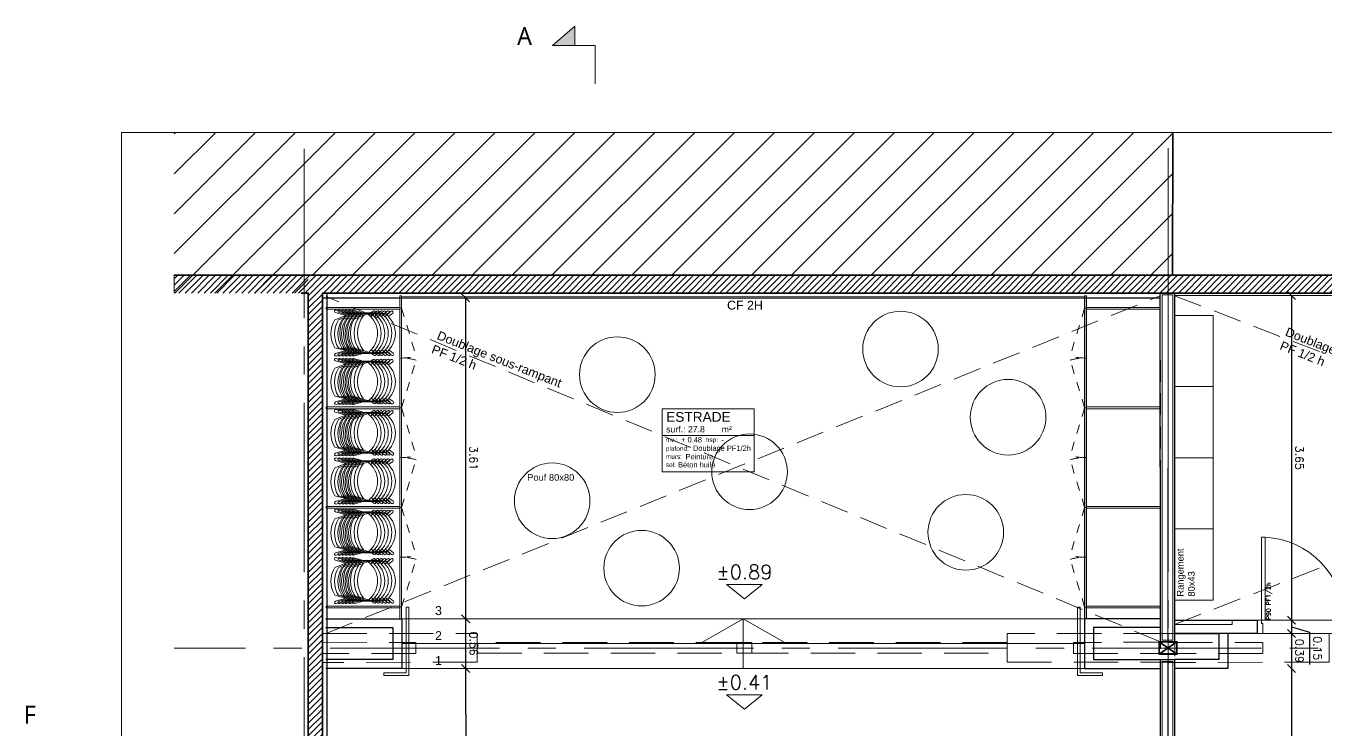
# Model space of a CAD drawing. Header units: metres. Extents: x -32.2 to 3, y -11.4 to 27.4.
# Drawn here: x -32.08 to -17.45, y 19.46 to 27.38 of the extents above; entities that cross this region are included whole.
import ezdxf
from ezdxf.enums import TextEntityAlignment as Align

# ---------------------------------------------------------------- set-up
doc = ezdxf.new("R2010")
doc.units = ezdxf.units.M
doc.header["$PDMODE"] = 35
for name, pattern in [('1808PS0Ex1$0$CENTER2', [28.575, 19.05, -3.175, 3.175, -3.175]), ('1808PS0Ex1$0$DASHED', [0.75, 0.5, -0.25]), ('1808PS0Ex1$0$DASHED2', [9.525, 6.35, -3.175]), ('AXES', [2, 1.25, -0.25, 0.25, -0.25]), ('DASHED', [0.75, 0.5, -0.25]), ('DASHED2', [9.525, 6.35, -3.175])]:
    doc.linetypes.add(name, pattern=pattern)
doc.layers.get('0').update_dxf_attribs({"linetype": 'CONTINUOUS'})
doc.layers.get('DEFPOINTS').update_dxf_attribs({"linetype": 'CONTINUOUS'})
for name, color, linetype, lineweight in [('1808PS0Ex1$0$Ar0-Axe2', 25, '1808PS0Ex1$0$CENTER2', 5), ('1808PS0Ex1$0$Ar0-Hatch2', 25, 'CONTINUOUS', 9), ('1808PS0Ex1$0$Ar2-Coupe-Gras', 25, 'CONTINUOUS', 35), ('1808PS0Ex1$0$Ar2-Maçon', 25, 'CONTINUOUS', 35), ('1808PS0Ex1$0$Ar2-Vue-FIN', 33, 'CONTINUOUS', 9), ('1808PS0Ex1$0$Ar6-Projection', 33, '1808PS0Ex1$0$DASHED2', 9), ('1808PS0Ex1$0$Ar9-Mobilier', 25, 'CONTINUOUS', 9), ('Ar0-Axe1', 1, 'AXES', 5), ('Ar0-Cote', 1, 'CONTINUOUS', 5), ('Ar0-Etiquettes', 9, 'CONTINUOUS', 5), ('Ar0-Niveau 2e', 1, 'CONTINUOUS', 5), ('Ar0-Texte1', 2, 'CONTINUOUS', 15), ('Ar0-Texte2', 6, 'CONTINUOUS', 15), ('Ar2-Escalier', 6, 'CONTINUOUS', 9), ('Ar2-Vue-FIN', 9, 'CONTINUOUS', 9), ('Ar3-Charpente', 6, 'CONTINUOUS', 18), ('Ar4-Incendie', 1, 'CONTINUOUS', 25), ('Ar6-Cloison', 3, 'CONTINUOUS', 25), ('Ar6-Doublage', 2, 'CONTINUOUS', 25), ('Ar6-Projection', 1, 'DASHED2', 9), ('Ar7-Menuiserie', 4, 'CONTINUOUS', 9), ('Ar7-Porte', 4, 'CONTINUOUS', 9), ('Ar8-Serrurerie', 4, 'CONTINUOUS', 18), ('Ar9-Mobilier', 4, 'CONTINUOUS', 9), ('Ar9-Mobilier-2', 2, 'CONTINUOUS', 9)]:
    doc.layers.add(name, color=color, linetype=linetype, lineweight=lineweight)
for name, color, linetype, lineweight, plot in [('1808PS0Ex1$0$Ar0-Invisible', 25, 'CONTINUOUS', 5, False), ('Ar0-Invisible', 42, 'CONTINUOUS', 5, False), ('Ar0-SU', 42, 'CONTINUOUS', 5, False)]:
    doc.layers.add(name, color=color, linetype=linetype, lineweight=lineweight, plot=plot)
doc.layers.get('Ar9-Mobilier').off()
doc.styles.add('arial', font='arial.ttf')
doc.styles.add('HELV', font='swiss.ttf')
doc.styles.get("Standard").update_dxf_attribs({"font": 'romans.shx'})
doc.linetypes.add('BATTING', pattern='A,0.0001,-0.1,[134,ltypeshp.shx,S=0.1,R=0,X=-0.1,Y=0],-0.2,[134,ltypeshp.shx,S=0.1,R=180,X=0.1,Y=0],-0.1', length=0.4001)
doc.dimstyles.new('50E', dxfattribs={"dimscale": 0.5, "dimtxt": 0.18, "dimasz": 0.18, "dimexe": 0.18, "dimexo": 0.0625, "dimgap": 0.09, "dimtad": 1, "dimzin": 0, "dimdsep": 46, "dimtxsty": 'Standard', "dimblk1": 'OBLIQUE', "dimblk2": 'OBLIQUE', "dimsah": 1, "dimcen": 0, "dimse1": 1, "dimse2": 1, "dimclrt": 256, "dimadec": 0, "dimazin": 0, "dimtfac": 1, "dimtofl": 0, "dimtmove": 0, "dimatfit": 3, "dimldrblk": 'OBLIQUE', "dimfxl": 1, "dimtolj": 1, "dimtzin": 0, "dimarcsym": 0})

# ---------------------------------------------------------------- blocks, each defined once
blk = doc.blocks.new('1808PS0Ex1')
at = {"layer": '1808PS0Ex1$0$Ar0-Hatch2'}
h = blk.add_hatch(dxfattribs=at)
h.set_pattern_fill('ANSI31', color=256, scale=0.1)
h.paths.add_polyline_path([(-28.901, 24.378), (-30.408, 24.378), (-30.408, 24.578), (-28.901, 24.578)])
h.paths.add_polyline_path([(-19.182, 24.578), (-19.176, 26.184), (-30.408, 26.184), (-30.408, 24.578)])
h.paths.add_polyline_path([(-7.515, 24.578), (-7.515, 26.184), (0.255, 26.184), (0.263, 24.61)])
at = {"layer": '1808PS0Ex1$0$Ar2-Maçon'}
h = blk.add_hatch(dxfattribs=at)
h.set_pattern_fill('ANSI31', color=256, scale=0.4, style=0)
h.set_pattern_definition([(45, (-30.7073, -100), (-0.03535534, 0.03535534), [])])
h.paths.add_polyline_path([(-27.617, 0.55), (-27.777, 0.55), (-27.771, 0), (-27.611, 0)])
h.paths.add_polyline_path([(-28.741, 9.281), (-28.901, 9.281), (-28.901, 6.091), (-27.841, 6.091), (-27.787, 1.349), (-27.626, 1.349), (-27.681, 6.251), (-28.741, 6.251)])
h.paths.add_polyline_path([(-28.901, 11.211), (-28.741, 11.211), (-28.741, 24.378), (-6.081, 24.378), (-0.402, 24.407), (-0.388, 23.602), (0.271, 23.613), (0.255, 24.61), (-6.081, 24.578), (-30.408, 24.578), (-30.408, 24.378), (-28.901, 24.378)])
at = {"layer": '1808PS0Ex1$0$Ar0-Axe2', "ltscale": 0.1}
for p, q in [((-28.947, 26), (-28.947, -1.016)), ((-19.231, 26.006), (-19.231, -1.016)), ((1.824, 24.578), (-30.408, 24.578)), ((1.824, 20.386), (-30.408, 20.386))]:
    blk.add_line(p, q, dxfattribs=at)
at = {"layer": '1808PS0Ex1$0$Ar0-Invisible'}
blk.add_lwpolyline([(2.994, -2.316), (-31.002, -2.316), (-31.002, 26.184), (2.994, 26.184)], close=True, dxfattribs=at)
at = {"layer": '1808PS0Ex1$0$Ar2-Coupe-Gras'}
blk.add_lwpolyline([(-30.408, 24.578), (-19.182, 24.578), (-19.176, 26.184)], dxfattribs=at)
at = {"layer": '1808PS0Ex1$0$Ar2-Maçon'}
for points in [[(-28.741, 11.211), (-28.741, 24.378), (-6.081, 24.378), (-0.402, 24.407), (-0.388, 23.602), (0.271, 23.613), (0.255, 24.61), (-6.081, 24.578), (-28.901, 24.578), (-28.98, 24.578)], [(-28.98, 24.378), (-28.901, 24.378), (-28.901, 11.211)], [(-19.131, 20.456), (-19.331, 20.316)], [(-19.331, 20.456), (-19.131, 20.316)], [(-19.331, 20.316), (-19.331, 20.456), (-19.131, 20.456), (-19.131, 20.316), (-19.331, 20.316)]]:
    blk.add_lwpolyline(points, dxfattribs=at)
at = {"layer": '1808PS0Ex1$0$Ar2-Vue-FIN'}
blk.add_lwpolyline([(-30.408, 24.578), (-30.408, 24.378)], dxfattribs=at)
at = {"layer": '1808PS0Ex1$0$Ar2-Vue-FIN', "linetype": '1808PS0Ex1$0$DASHED', "ltscale": 0.5}
for points in [[(-19.318, 24.378), (-19.31, 8.296)], [(-19.15, 8.296), (-19.158, 24.378)]]:
    blk.add_lwpolyline(points, dxfattribs=at)
at = {"layer": '1808PS0Ex1$0$Ar6-Projection', "linetype": '1808PS0Ex1$0$DASHED'}
for points in [[(-28.741, 20.549), (-27, 20.551), (-27, 20.226), (-28.741, 20.224)], [(-19.231, 20.551), (-21.041, 20.551), (-21.041, 20.226), (-19.231, 20.226)], [(-19.231, 20.549), (-17.42, 20.551), (-17.42, 20.226), (-19.231, 20.224)], [(-28.741, 20.446), (-27.691, 20.447), (-27.691, 20.326), (-28.741, 20.326)], [(-21.041, 20.449), (-27, 20.449), (-27, 20.329), (-21.041, 20.329)], [(-24.081, 20.448), (-23.911, 20.448), (-23.911, 20.328), (-24.081, 20.328)], [(-19.231, 20.451), (-20.295, 20.449), (-20.295, 20.324), (-19.231, 20.326)], [(-19.231, 20.449), (-18.166, 20.449), (-18.166, 20.324), (-19.231, 20.324)]]:
    blk.add_lwpolyline(points, close=True, dxfattribs=at)
at = {"layer": '1808PS0Ex1$0$Ar9-Mobilier'}
blk.add_line((-28.11, 24.378), (-28.11, 24.378), dxfattribs=at)
blk = doc.blocks.new('niv0')
blk.add_lwpolyline([(-0.25, 0.2), (0.25, 0.2), (0, 0)], close=True)
blk.add_attdef('NIV0', text='', height=0.2).set_placement((0, 0.278), align=Align.CENTER)
blk = doc.blocks.new('Etiq-BIG-piece')
at = {"layer": 'Ar0-Texte1'}
blk.add_lwpolyline([(-0.466, 0.659), (0.566, 0.659), (0.566, 0.358), (-0.466, 0.358)], close=True, dxfattribs=at)
at = {"layer": 'Ar0-Texte2'}
blk.add_lwpolyline([(-0.466, 0.659), (0.566, 0.659), (0.566, -0.05), (-0.466, -0.05)], close=True, dxfattribs=at)
at = {"layer": 'Ar0-Texte1', "char_height": 0.07, "width": 0.1553, "attachment_point": 1, "style": 'HELV'}
for s, insert in [('surf.:', (-0.423, 0.462)), ('m²', (0.202, 0.462))]:
    blk.add_mtext(s, dxfattribs=dict(at, insert=insert))
at = {"layer": 'Ar0-Texte1', "style": 'HELV'}
blk.add_attdef('NOM', (-0.423, 0.512), '', height=0.11, rotation=360, dxfattribs=at)
blk.add_attdef('SURFACE', (-0.178, 0.393), '', height=0.07, dxfattribs=at)
at = {"layer": 'Ar0-Texte2', "width": 0.14118, "attachment_point": 1, "style": 'HELV'}
for s, insert, char_height in [('{\\fArial|b0|i0|c0|p34;niv.:}', (-0.427, 0.336), 0.05231), ('{\\fArial|b0|i0|c0|p34;hsp:}', (0.023, 0.336), 0.05229), ('{\\fArial|b0|i0|c0|p34;plafond:}', (-0.427, 0.238), 0.05231), ('{\\fArial|b0|i0|c0|p34;sol:}', (-0.427, 0.055), 0.05231), ('{\\fArial|b0|i0|c0|p34;murs:}', (-0.427, 0.147), 0.05231)]:
    blk.add_mtext(s, dxfattribs=dict(at, insert=insert, char_height=char_height))
at = {"layer": 'Ar0-Texte2', "style": 'HELV'}
for tag, p in [('NIV', (-0.255, 0.28)), ('HSP', (0.199, 0.277)), ('MTX-MURS', (-0.205, 0.09)), ('MTX-P', (-0.122, 0.185)), ('MTX-SOL', (-0.289, -0.001))]:
    blk.add_attdef(tag, p, '', height=0.06, rotation=360, dxfattribs=at)
blk = doc.blocks.new('p90e15')
for points in [[(0.09, 0.15), (0.09, 1.08), (0.05, 1.08), (0.05, 0.15)], [(0.05, 0.15), (0.05, 0.11), (0.065, 0.11), (0.065, 0), (0, 0), (0, 0.15)], [(0.965, 0.11), (0.965, 0), (1.03, 0), (1.03, 0.15), (0.98, 0.15), (0.98, 0.11)]]:
    blk.add_lwpolyline(points, close=True)
blk.add_arc((0.049, 0.15), 0.931, 359.9927, 87.4916)
blk.add_attdef('PORTE', (0.153, 0.15), '', height=0.05, rotation=90)
blk = doc.blocks.new('B-MINT-Stockchaise')
at = {"layer": 'Ar2-Vue-FIN', "linetype": 'DASHED', "ltscale": 0.2}
for points in [[(0, 1.68), (0.163, 1.144)], [(0, 0.56), (0.163, 1.096)], [(0, 0.56), (0.163, 0.024)], [(0, -0.56), (0.163, -0.024)], [(0, -0.56), (0.163, -1.096)], [(0, -1.68), (0.163, -1.144)]]:
    blk.add_lwpolyline(points, dxfattribs=at)
for centre, start, end in [((0, 1.68), 270, 286.9732), ((0, 0.56), 73.0268, 90), ((0, 0.56), 270, 286.9732), ((0, -0.56), 73.0268, 90), ((0, -0.56), 270, 286.9732), ((0, -1.68), 73.0268, 90)]:
    blk.add_arc(centre, 0.56, start, end, dxfattribs=at)
at = {"layer": 'Ar7-Menuiserie'}
for points in [[(0, 1.82), (-0.02, 1.82), (-0.02, 1.68), (0, 1.68)], [(-0.85, 1.67), (-0.85, 1.69), (-0.02, 1.69), (-0.02, 1.67)], [(-0.02, 1.68), (0, 1.68), (0, 1.12), (-0.02, 1.12)], [(-0.02, 0.56), (0, 0.56), (0, 1.12), (-0.02, 1.12)], [(-0.85, 0.57), (-0.85, 0.55), (-0.02, 0.55), (-0.02, 0.57)], [(-0.02, 0.56), (0, 0.56), (0, 0), (-0.02, 0)], [(-0.02, -0.56), (0, -0.56), (0, 0), (-0.02, 0)], [(-0.85, -0.55), (-0.85, -0.57), (-0.02, -0.57), (-0.02, -0.55)], [(-0.02, -0.56), (0, -0.56), (0, -1.12), (-0.02, -1.12)], [(-0.02, -1.68), (0, -1.68), (0, -1.12), (-0.02, -1.12)], [(-0.85, -1.69), (-0.85, -1.67), (-0.02, -1.67), (-0.02, -1.69)], [(0, -1.68), (-0.02, -1.68), (-0.02, -1.811), (0, -1.811)]]:
    blk.add_lwpolyline(points, close=True, dxfattribs=at)
blk = doc.blocks.new('_OBLIQUE')
at = {"color": 0, "linetype": 'ByBlock'}
blk.add_line((-0.5, -0.5), (0.5, 0.5), dxfattribs=at)
blk = doc.blocks.new('*D29')
at = {"layer": 'Ar0-Cote', "color": 0, "lineweight": -2, "transparency": 16777216}
blk.add_line((-27.133, 24.325), (-27.131, 20.716), dxfattribs=at)
at = {"layer": 'DEFPOINTS', "color": 0, "transparency": 16777216}
for p in [(-27.851, 24.325), (-27.849, 20.716), (-27.131, 20.716)]:
    blk.add_point(p, dxfattribs=at)
at = {"layer": 'Ar0-Cote', "color": 0, "lineweight": -2, "transparency": 16777216, "xscale": 0.09, "yscale": 0.09, "zscale": 0.09}
for p, rotation in [((-27.133, 24.325), 90.02999793016514), ((-27.131, 20.716), 270.0299979301652)]:
    blk.add_blockref('_OBLIQUE', p, dxfattribs=dict(at, rotation=rotation))
at = {"layer": 'Ar0-Cote', "transparency": 16777216, "insert": (-27.042, 22.521), "char_height": 0.09, "attachment_point": 5, "rotation": 270.03}
blk.add_mtext('\\A1;3.61', dxfattribs=at)
blk = doc.blocks.new('*D30')
at = {"layer": 'Ar0-Cote', "color": 0, "lineweight": -2, "transparency": 16777216}
blk.add_line((-27.131, 20.716), (-27.131, 20.156), dxfattribs=at)
at = {"layer": 'DEFPOINTS', "color": 0, "transparency": 16777216}
for p in [(-27.849, 20.716), (-27.849, 20.156), (-27.131, 20.156)]:
    blk.add_point(p, dxfattribs=at)
at = {"layer": 'Ar0-Cote', "color": 0, "lineweight": -2, "transparency": 16777216, "xscale": 0.09, "yscale": 0.09, "zscale": 0.09}
for p, rotation in [((-27.131, 20.716), 90.02999793016518), ((-27.131, 20.156), 270.0299979301652)]:
    blk.add_blockref('_OBLIQUE', p, dxfattribs=dict(at, rotation=rotation))
at = {"layer": 'Ar0-Cote', "transparency": 16777216, "insert": (-27.041, 20.436), "char_height": 0.09, "attachment_point": 5, "rotation": 270.03}
blk.add_mtext('\\A1;0.56', dxfattribs=at)
blk = doc.blocks.new('*D31')
at = {"layer": 'Ar0-Cote', "color": 0, "lineweight": -2, "transparency": 16777216}
blk.add_line((-27.131, 20.156), (-27.129, 16.46), dxfattribs=at)
at = {"layer": 'DEFPOINTS', "color": 0, "transparency": 16777216}
for p in [(-27.849, 20.156), (-28.101, 16.459), (-27.129, 16.46)]:
    blk.add_point(p, dxfattribs=at)
at = {"layer": 'Ar0-Cote', "color": 0, "lineweight": -2, "transparency": 16777216, "xscale": 0.09, "yscale": 0.09, "zscale": 0.09}
for p, rotation in [((-27.131, 20.156), 90.02999793016518), ((-27.129, 16.46), 270.0299979301652)]:
    blk.add_blockref('_OBLIQUE', p, dxfattribs=dict(at, rotation=rotation))
at = {"layer": 'Ar0-Cote', "transparency": 16777216, "insert": (-27.04, 18.308), "char_height": 0.09, "attachment_point": 5, "rotation": 270.03}
blk.add_mtext('\\A1;3.70', dxfattribs=at)
blk = doc.blocks.new('*D45')
at = {"layer": 'Ar0-Cote', "color": 0, "lineweight": -2, "transparency": 16777216}
blk.add_line((-17.844, 24.349), (-17.843, 20.701), dxfattribs=at)
at = {"layer": 'DEFPOINTS', "color": 0, "transparency": 16777216}
for p in [(-19.158, 24.348), (-19.157, 20.701), (-17.843, 20.701)]:
    blk.add_point(p, dxfattribs=at)
at = {"layer": 'Ar0-Cote', "color": 0, "lineweight": -2, "transparency": 16777216, "xscale": 0.09, "yscale": 0.09, "zscale": 0.09}
for p, rotation in [((-17.844, 24.349), 90.01946475148156), ((-17.843, 20.701), 270.0194647514815)]:
    blk.add_blockref('_OBLIQUE', p, dxfattribs=dict(at, rotation=rotation))
at = {"layer": 'Ar0-Cote', "transparency": 16777216, "insert": (-17.754, 22.525), "char_height": 0.09, "attachment_point": 5, "rotation": 270.0195}
blk.add_mtext('\\A1;3.65', dxfattribs=at)
blk = doc.blocks.new('*D46')
at = {"layer": 'Ar0-Cote', "color": 0, "lineweight": -2, "transparency": 16777216}
for p, q in [((-17.843, 20.701), (-17.843, 20.551)), ((-17.843, 20.626), (-17.64, 20.565)), ((-17.64, 20.565), (-17.64, 20.201))]:
    blk.add_line(p, q, dxfattribs=at)
at = {"layer": 'DEFPOINTS', "color": 0, "transparency": 16777216}
for p in [(-19.157, 20.701), (-17.843, 20.551), (-17.843, 20.551)]:
    blk.add_point(p, dxfattribs=at)
at = {"layer": 'Ar0-Cote', "color": 0, "lineweight": -2, "transparency": 16777216, "xscale": 0.09, "yscale": 0.09, "zscale": 0.09}
for p, rotation in [((-17.843, 20.701), 90.01946475148158), ((-17.843, 20.551), 270.0194647514816)]:
    blk.add_blockref('_OBLIQUE', p, dxfattribs=dict(at, rotation=rotation))
at = {"layer": 'Ar0-Cote', "transparency": 16777216, "insert": (-17.55, 20.383), "char_height": 0.09, "attachment_point": 5, "rotation": 270.0195}
blk.add_mtext('\\A1;0.15', dxfattribs=at)
blk = doc.blocks.new('*D47')
at = {"layer": 'Ar0-Cote', "color": 0, "lineweight": -2, "transparency": 16777216}
blk.add_line((-17.843, 20.551), (-17.843, 20.156), dxfattribs=at)
at = {"layer": 'DEFPOINTS', "color": 0, "transparency": 16777216}
for p in [(-17.843, 20.551), (-18.558, 20.156), (-17.843, 20.156)]:
    blk.add_point(p, dxfattribs=at)
at = {"layer": 'Ar0-Cote', "color": 0, "lineweight": -2, "transparency": 16777216, "xscale": 0.09, "yscale": 0.09, "zscale": 0.09}
for p, rotation in [((-17.843, 20.551), 90.01946475148158), ((-17.843, 20.156), 270.0194647514816)]:
    blk.add_blockref('_OBLIQUE', p, dxfattribs=dict(at, rotation=rotation))
at = {"layer": 'Ar0-Cote', "transparency": 16777216, "insert": (-17.753, 20.353), "char_height": 0.09, "attachment_point": 5, "rotation": 270.0195}
blk.add_mtext('\\A1;0.39', dxfattribs=at)
blk = doc.blocks.new('*D48')
at = {"layer": 'Ar0-Cote', "color": 0, "lineweight": -2, "transparency": 16777216}
blk.add_line((-17.843, 20.156), (-17.841, 16.471), dxfattribs=at)
at = {"layer": 'DEFPOINTS', "color": 0, "transparency": 16777216}
for p in [(-18.558, 20.156), (-18.56, 16.471), (-17.841, 16.471)]:
    blk.add_point(p, dxfattribs=at)
at = {"layer": 'Ar0-Cote', "color": 0, "lineweight": -2, "transparency": 16777216, "xscale": 0.09, "yscale": 0.09, "zscale": 0.09}
for p, rotation in [((-17.843, 20.156), 90.01946475148158), ((-17.841, 16.471), 270.0194647514816)]:
    blk.add_blockref('_OBLIQUE', p, dxfattribs=dict(at, rotation=rotation))
at = {"layer": 'Ar0-Cote', "transparency": 16777216, "insert": (-17.752, 18.314), "char_height": 0.09, "attachment_point": 5, "rotation": 270.0195}
blk.add_mtext('\\A1;3.68', dxfattribs=at)
blk = doc.blocks.new('LOTTUS')
blk.add_lwpolyline([(0.11, -0.217, -0.495738), (0.106, 0.219, -0.164412), (0.358, 0.195, -0.338116), (0.358, -0.199, -0.174593)], format="xyb", close=True)
for points in [[(0.073, 0.188), (0.024, 0.224, -1), (0.042, 0.248), (0.095, 0.209)], [(0.311, 0.212), (0.465, 0.257, -1), (0.473, 0.228), (0.358, 0.195)], [(0.358, 0.195), (0.481, 0.163, -0.283272), (0.48, -0.151), (0.358, -0.199)], [(0.078, -0.188), (0.03, -0.224, 1), (0.048, -0.248), (0.1, -0.21)], [(0.31, -0.216), (0.465, -0.261, 1), (0.473, -0.232), (0.358, -0.199)]]:
    blk.add_lwpolyline(points, format="xyb")

msp = doc.modelspace()

# ---------------------------------------------------------------- hatches: boundary and pattern name
at = {"layer": 'Ar0-Axe1'}
msp.add_hatch(color=256, dxfattribs=at).paths.add_polyline_path([(-26.155, 27.16), (-25.902, 27.38), (-25.902, 27.16)])

# ---------------------------------------------------------------- linework, layer by layer
for points in [[(-26.155, 27.16), (-25.902, 27.38), (-25.902, 27.16)], [(-26.155, 27.16), (-25.673, 27.16), (-25.673, 26.73)]]:
    msp.add_lwpolyline(points, dxfattribs=at)
at = {"layer": 'Ar0-Invisible'}
msp.add_lwpolyline([(2.994, -2.316), (-31.002, -2.316), (-31.002, 26.184), (2.994, 26.184)], close=True, dxfattribs=at)
at = {"layer": 'Ar0-SU'}
for points in [[(-28.741, 11.211), (-28.741, 24.378)], [(-28.741, 24.378), (-19.318, 24.378)], [(-19.231, 8.406), (-19.23, 12.086), (-19.912, 12.086), (-19.912, 12.437), (-19.313, 12.436), (-19.317, 16.121), (-19.913, 16.121), (-19.913, 16.473), (-19.312, 16.471), (-19.316, 20.156), (-28.687, 20.156), (-28.687, 16.471), (-28.101, 16.471), (-28.101, 16.121), (-28.687, 16.121), (-28.685, 12.436), (-28.101, 12.437), (-28.1, 12.086), (-28.687, 12.086), (-28.687, 8.406)]]:
    msp.add_lwpolyline(points, dxfattribs=at)
for points in [[(-20.168, 20.531), (-20.168, 24.343), (-27.851, 24.339), (-27.851, 22.236), (-27.851, 22.236), (-27.851, 20.716), (-26.651, 20.716), (-26.651, 20.716), (-20.168, 20.716), (-20.168, 20.536)], [(-19.158, 24.348), (-19.158, 20.651), (-18.51, 20.651), (-18.51, 20.701), (-10.221, 20.701), (-10.221, 20.651), (-9.621, 20.651), (-9.621, 24.358)], [(-10.221, 12.086), (-18.558, 12.086), (-18.56, 16.471), (-19.163, 16.471), (-19.157, 20.156), (-18.558, 20.156), (-18.559, 20.551), (-10.221, 20.551), (-10.22, 20.156), (-9.62, 20.156), (-9.621, 16.471), (-10.22, 16.471), (-10.22, 12.111)]]:
    msp.add_lwpolyline(points, close=True, dxfattribs=at)
at = {"layer": 'Ar2-Escalier'}
for points in [[(-27.851, 20.716), (-20.168, 20.716)], [(-24.009, 20.716), (-24.494, 20.436)], [(-24.009, 20.156), (-24.009, 20.716)], [(-24.009, 20.716), (-23.524, 20.436)], [(-27.851, 20.436), (-20.168, 20.436)], [(-27.851, 20.156), (-20.168, 20.156)]]:
    msp.add_lwpolyline(points, dxfattribs=at)
at = {"layer": 'Ar2-Vue-FIN'}
for points in [[(-19.296, 20.476), (-19.298, 24.358), (-19.178, 24.358), (-19.178, 20.476)], [(-19.296, 20.476), (-19.178, 20.476)], [(-19.178, 20.236), (-19.178, 16.391), (-19.292, 16.391), (-19.296, 20.236)], [(-19.296, 20.236), (-19.178, 20.236)]]:
    msp.add_lwpolyline(points, dxfattribs=at)
at = {"layer": 'Ar2-Vue-FIN', "linetype": 'BATTING', "ltscale": 0.1}
for points in [[(-19.231, 24.358), (-19.232, 20.476)], [(-19.232, 20.236), (-19.235, 16.391)]]:
    msp.add_lwpolyline(points, dxfattribs=at)
at = {"layer": 'Ar6-Cloison'}
for points in [[(-19.316, 20.456), (-19.318, 24.378), (-19.158, 24.378), (-19.158, 20.456)], [(-28.705, 20.715), (-27.85, 20.716), (-27.85, 20.156), (-28.703, 20.156)], [(-19.314, 20.715), (-20.169, 20.716), (-20.169, 20.156), (-19.316, 20.156)], [(-19.16, 20.701), (-18.229, 20.701), (-18.23, 20.551), (-19.158, 20.551)], [(-28.705, 20.615), (-27.95, 20.616), (-27.95, 20.256), (-28.703, 20.256)], [(-19.314, 20.615), (-20.069, 20.616), (-20.069, 20.256), (-19.316, 20.256)], [(-19.16, 20.551), (-18.658, 20.551), (-18.658, 20.256), (-19.158, 20.256)], [(-18.558, 20.551), (-18.558, 20.156), (-19.158, 20.156)], [(-19.316, 20.456), (-19.158, 20.456)], [(-19.316, 20.256), (-19.158, 20.256)], [(-19.158, 20.256), (-19.158, 16.371), (-19.312, 16.371), (-19.316, 20.256)]]:
    msp.add_lwpolyline(points, dxfattribs=at)
at = {"layer": 'Ar6-Doublage'}
for points in [[(-28.741, 24.325), (-19.318, 24.325)], [(-28.687, 11.211), (-28.687, 24.378)], [(-9.621, 24.358), (-19.158, 24.348)]]:
    msp.add_lwpolyline(points, dxfattribs=at)
at = {"layer": 'Ar6-Projection', "ltscale": 0.05, "transparency": 33554559}
for points in [[(-28.701, 20.549), (-19.318, 24.348)], [(-19.316, 20.456), (-28.701, 24.339)], [(-19.158, 20.651), (-9.621, 24.358)], [(-19.158, 24.348), (-9.621, 20.666)]]:
    msp.add_lwpolyline(points, dxfattribs=at)
at = {"layer": 'Ar8-Serrurerie'}
for points in [[(-27.8, 20.847), (-27.8, 20.106), (-28.05, 20.106), (-28.05, 20.076), (-27.77, 20.076), (-27.77, 20.847)], [(-20.219, 20.847), (-20.219, 20.106), (-19.969, 20.106), (-19.969, 20.076), (-20.249, 20.076), (-20.249, 20.847)]]:
    msp.add_lwpolyline(points, close=True, dxfattribs=at)
at = {"layer": 'Ar9-Mobilier-2'}
for points in [[(-18.724, 24.126), (-18.724, 23.326), (-19.158, 23.326), (-19.158, 24.126)], [(-18.724, 23.326), (-18.724, 22.526), (-19.158, 22.526), (-19.158, 23.326)], [(-18.724, 22.526), (-18.724, 21.726), (-19.158, 21.726), (-19.158, 22.526)], [(-18.724, 21.726), (-18.724, 20.926), (-19.158, 20.926), (-19.158, 21.726)]]:
    msp.add_lwpolyline(points, close=True, dxfattribs=at)
for centre in [(-22.24, 23.748), (-25.425, 23.46), (-21.03, 22.981), (-23.938, 22.368), (-26.158, 22.042), (-21.506, 21.687), (-25.152, 21.284)]:
    msp.add_circle(centre, 0.425, dxfattribs=at)

# ---------------------------------------------------------------- block references
at = {"layer": 'Ar0-Etiquettes'}
msp.add_blockref('Etiq-BIG-piece', (-24.453, 22.418), dxfattribs=at).add_auto_attribs({'NOM': 'ESTRADE', 'SURFACE': '27.8', 'NIV': '+ 0.48', 'HSP': '- ', 'MTX-P': 'Doublage PF1/2h', 'MTX-MURS': 'Peinture', 'MTX-SOL': 'Béton huilé'})
at = {"layer": 'Ar0-Niveau 2e'}
ref = msp.add_blockref('niv0', (-23.996, 20.939), dxfattribs=dict(at, xscale=0.8, yscale=0.8, zscale=1.2))
ref.add_attrib('NIV0', '±0.89', dxfattribs={"layer": '0', "height": 0.16, "oblique": 360}).set_placement((-23.996, 21.161), align=Align.CENTER)
ref = msp.add_blockref('niv0', (-23.996, 19.698), dxfattribs=dict(at, xscale=0.8, yscale=0.8, zscale=1.2))
ref.add_attrib('NIV0', '±0.41', dxfattribs={"layer": '0', "height": 0.16, "oblique": 360}).set_placement((-23.996, 19.921), align=Align.CENTER)
at = {"layer": 'Ar3-Charpente', "color": 142, "true_color": 0x09a3d3}
msp.add_blockref('1808PS0Ex1', (0, 0), dxfattribs=at)
at = {"layer": 'Ar7-Menuiserie', "xscale": -1}
msp.add_blockref('B-MINT-Stockchaise', (-20.169, 22.527), dxfattribs=at)
at = {"layer": 'Ar7-Porte'}
msp.add_blockref('p90e15', (-18.23, 20.551), dxfattribs=at).add_auto_attribs({'PORTE': 'P90 PF1/2h'})
at = {"layer": 'Ar9-Mobilier'}
msp.add_blockref('B-MINT-Stockchaise', (-27.851, 22.527), dxfattribs=at)
at = {"layer": 'Ar9-Mobilier-2', "rotation": 180.0025544810912}
for p in [(-28.122, 23.926), (-28.082, 23.926), (-28.042, 23.926), (-28.002, 23.926), (-27.962, 23.926), (-27.922, 23.926), (-28.122, 23.382), (-28.082, 23.382), (-28.042, 23.382), (-28.002, 23.382), (-27.962, 23.382), (-27.922, 23.381), (-28.122, 22.806), (-28.082, 22.806), (-28.042, 22.806), (-28.002, 22.806), (-27.962, 22.806), (-27.922, 22.806), (-28.122, 22.262), (-28.082, 22.262), (-28.042, 22.262), (-28.002, 22.262), (-27.962, 22.262), (-27.922, 22.261), (-28.122, 21.686), (-28.082, 21.686), (-28.042, 21.686), (-28.002, 21.686), (-27.962, 21.686), (-27.922, 21.686), (-28.122, 21.142), (-28.082, 21.142), (-28.042, 21.142), (-28.002, 21.142), (-27.962, 21.142), (-27.922, 21.141)]:
    msp.add_blockref('LOTTUS', p, dxfattribs=at)

# ---------------------------------------------------------------- texts
at = {"layer": 'Ar0-Axe1', "char_height": 0.2, "attachment_point": 1, "style": 'arial'}
for s, insert in [('{\\fSegoe UI Light|b0|i0|c0|p34;A}', (-26.552, 27.368)), ('{\\fSegoe UI Light|b0|i0|c0|p34;F}', (-32.101, 19.737))]:
    msp.add_mtext_dynamic_manual_height_columns(s, width=0.36163, gutter_width=1, heights=[0], dxfattribs=dict(at, insert=insert))
at = {"layer": 'Ar0-Texte2', "insert": (-26.439, 22.342), "char_height": 0.075, "attachment_point": 1, "style": 'HELV'}
msp.add_mtext_dynamic_manual_height_columns('Pouf 80x80', width=1.23583, gutter_width=4, heights=[0], dxfattribs=at)
at = {"layer": 'Ar2-Escalier', "char_height": 0.1, "attachment_point": 9, "style": 'HELV'}
for s, insert in [('3\\P', (-27.398, 20.755)), ('2\\P', (-27.398, 20.475)), ('1\\P', (-27.398, 20.195))]:
    msp.add_mtext_dynamic_manual_height_columns(s, width=0.43825, gutter_width=4, heights=[0.202], dxfattribs=dict(at, insert=insert))
at = {"layer": 'Ar4-Incendie', "insert": (-24.191, 24.291), "char_height": 0.1, "attachment_point": 1, "style": 'HELV'}
msp.add_mtext_dynamic_manual_height_columns('CF 2H', width=1.23583, gutter_width=4, heights=[0], dxfattribs=at)
at = {"layer": 'Ar4-Incendie', "char_height": 0.1, "attachment_point": 1, "rotation": 338.4143, "style": 'HELV'}
for insert in [(-17.884, 23.995), (-27.426, 23.955)]:
    msp.add_mtext_dynamic_manual_height_columns('\\A1;Doublage sous-rampant\\PPF 1/2 h', width=2.13334, gutter_width=4, heights=[0], dxfattribs=dict(at, insert=insert))
at = {"layer": 'Ar9-Mobilier-2', "insert": (-19.131, 20.964), "char_height": 0.075, "attachment_point": 1, "rotation": 90, "style": 'HELV'}
msp.add_mtext_dynamic_manual_height_columns('Rangement \\P80x43', width=1.29325, gutter_width=4, heights=[0], dxfattribs=at)

# ---------------------------------------------------------------- dimensions: what is measured, and where the dimension line sits
at = {"layer": 'Ar0-Cote'}
for p1, p2, distance, picture, middle in [((-27.851, 24.325), (-27.849, 20.716), 0.717, '*D29', (-27.042, 22.521)), ((-19.158, 24.348), (-19.157, 20.701), 1.314, '*D45', (-17.754, 22.525))]:
    dim = msp.add_aligned_dim(p1=p1, p2=p2, distance=distance, dimstyle='50E', dxfattribs=at)
    dim.commit()
    dim.dimension.update_dxf_attribs({"geometry": picture, "text_midpoint": middle})
for base, p1, p2, angle, picture, middle in [((-27.131, 20.156), (-27.849, 20.716), (-27.849, 20.156), 90.03, '*D30', (-27.041, 20.436)), ((-17.843, 20.551), (-19.157, 20.701), (-17.843, 20.551), 90.0195, '*D46', (-17.55, 20.52)), ((-17.843, 20.156), (-17.843, 20.551), (-18.558, 20.156), 90.0195, '*D47', (-17.753, 20.353)), ((-27.129, 16.46), (-27.849, 20.156), (-28.101, 16.459), 90.03, '*D31', (-27.04, 18.308)), ((-17.841, 16.471), (-18.558, 20.156), (-18.56, 16.471), 90.0195, '*D48', (-17.752, 18.314))]:
    dim = msp.add_linear_dim(base=base, p1=p1, p2=p2, angle=angle, dimstyle='50E', override={"dimtmove": 1}, dxfattribs=at)
    dim.commit()
    dim.dimension.update_dxf_attribs({"geometry": picture, "text_midpoint": middle})

doc.saveas('drawing.dxf')
